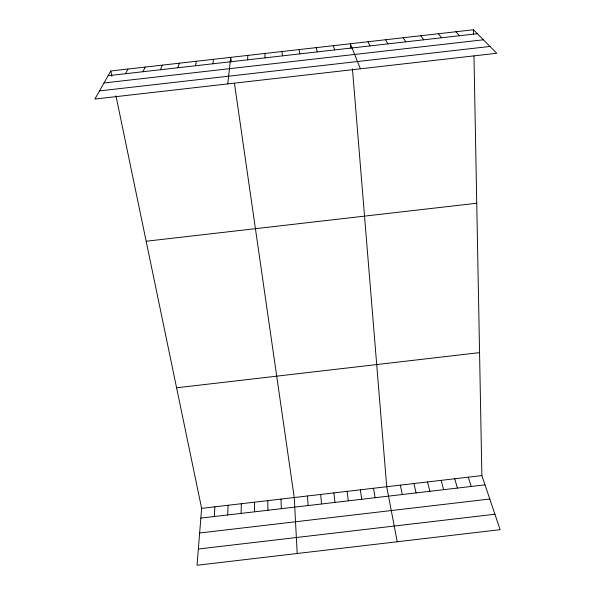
<?xml version="1.0" encoding="UTF-8"?>
<svg xmlns="http://www.w3.org/2000/svg" width="595" height="595" viewBox="0 0 595 595"><rect width="100%" height="100%" fill="white"/><g stroke="black" fill="none" stroke-linecap="round" stroke-linejoin="round"><path stroke-width="0.89" d="M254.519 511.826L254.563 502.173M241.101 513.396L241.332 503.72M247.624 59.827L247.803 55.409M227.684 514.965L228.101 505.267M214.267 516.534L214.869 506.814M115.958 95.832L201.631 508.368L197.042 565.25L500.127 529.676L481.876 475.591L473.97 55.989M227.759 83.91L230.696 57.351L231.336 61.783M212.772 63.791L213.575 59.299M195.346 65.777L196.454 61.248M177.905 67.756L179.333 63.189M160.471 69.741L162.204 65.138M143.023 71.727L145.076 67.086M125.575 73.706L127.94 69.035M110.796 70.984L94.873 99.045L496.758 53.275L473.479 29.75L110.796 70.984L111.89 76.272M201.631 508.368L481.876 475.591M200.842 518.104L484.999 484.851M199.645 533.001L489.782 499.012M198.351 549.014L494.921 514.236M146.154 241.243L476.744 203.237M176.589 387.791L479.555 352.627M108.126 75.691L477.383 33.699M103.991 82.965L483.423 39.798M99.499 90.894L489.997 46.447M455.904 31.751L459.496 35.737M438.329 33.744L441.602 37.768M420.747 35.745L423.7 39.806M403.165 37.745L405.797 41.843M385.575 39.746L387.888 43.874M367.978 41.747L369.978 45.912M360.384 68.812L350.381 43.747L350.745 48.202M333.297 45.689L334.665 49.928M468.287 477.175L471.225 486.465M454.699 478.767L457.451 488.079M441.111 480.358L443.669 489.685M427.515 481.943L429.887 491.299M316.205 47.63L317.261 51.906M413.919 483.534L416.098 492.913M400.323 485.126L402.309 494.527M397.229 541.755L386.72 486.717L352.448 68.901M299.114 49.571L299.858 53.892M373.519 488.264L375.133 497.71M360.31 489.804L361.738 499.279M234.437 83.27L294.235 497.532L297.21 553.491M347.101 491.351L348.35 500.841M333.892 492.898L334.948 502.411M282.015 51.52L282.454 55.871M320.675 494.445L321.553 503.98M307.459 495.985L308.151 505.549M281.019 499.079L281.338 508.688M264.909 53.461L265.035 57.849M473.479 29.75L473.561 34.235M267.795 500.626L267.929 510.257"/></g></svg>
